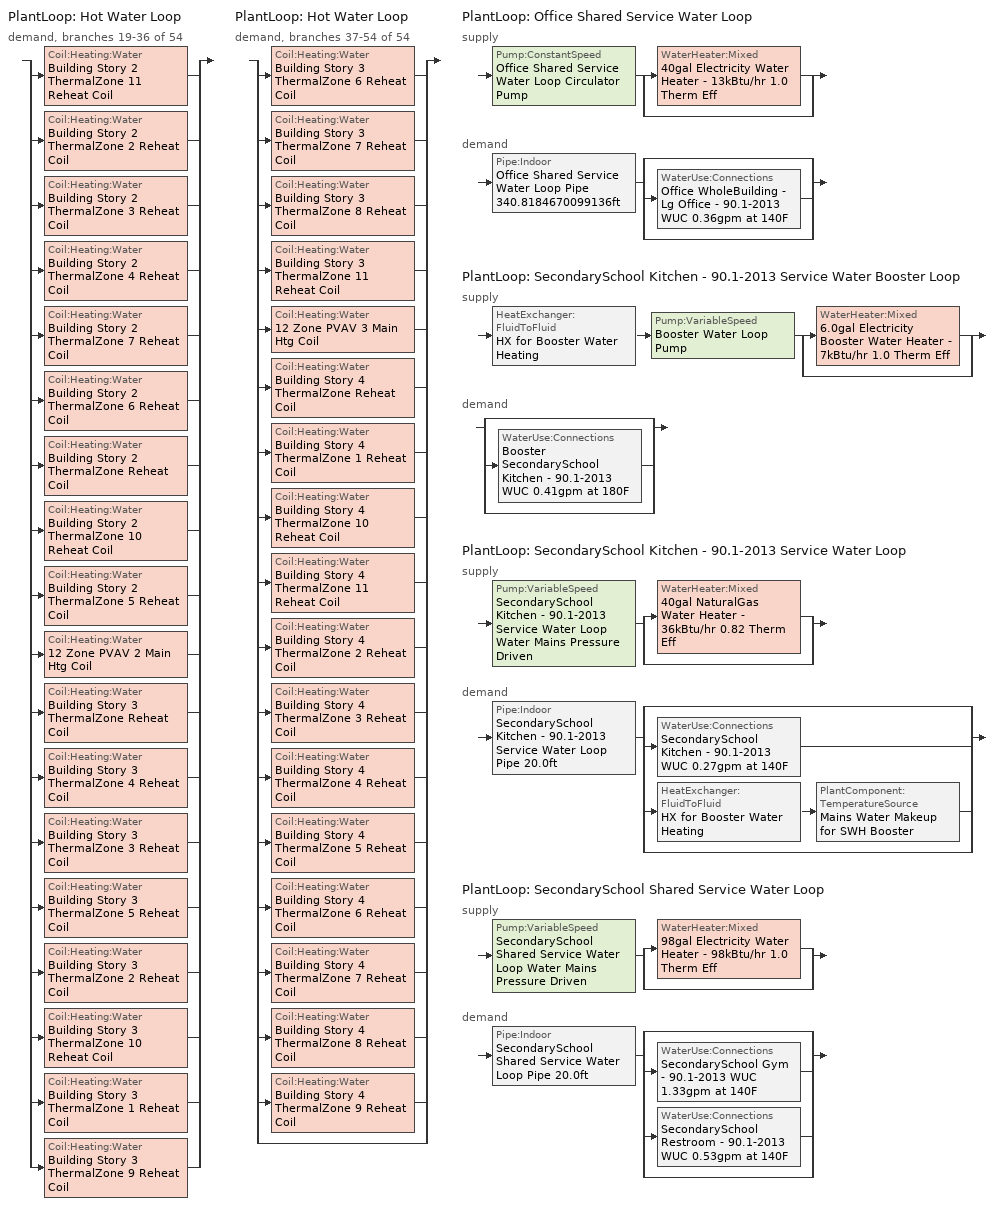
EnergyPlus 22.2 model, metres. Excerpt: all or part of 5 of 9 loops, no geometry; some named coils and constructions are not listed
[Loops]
PlantLoop 'Hot Water Loop'
 demand, branches 19-36 of 54: split
  | Coil:Heating:Water 'Building Story 2 ThermalZone 11 Reheat Coil'
  | Coil:Heating:Water 'Building Story 2 ThermalZone 2 Reheat Coil'
  | Coil:Heating:Water 'Building Story 2 ThermalZone 3 Reheat Coil'
  | Coil:Heating:Water 'Building Story 2 ThermalZone 4 Reheat Coil'
  | Coil:Heating:Water 'Building Story 2 ThermalZone 7 Reheat Coil'
  | Coil:Heating:Water 'Building Story 2 ThermalZone 6 Reheat Coil'
  | Coil:Heating:Water 'Building Story 2 ThermalZone Reheat Coil'
  | Coil:Heating:Water 'Building Story 2 ThermalZone 10 Reheat Coil'
  | Coil:Heating:Water 'Building Story 2 ThermalZone 5 Reheat Coil'
  | Coil:Heating:Water '12 Zone PVAV 2 Main Htg Coil'
  | Coil:Heating:Water 'Building Story 3 ThermalZone Reheat Coil'
  | Coil:Heating:Water 'Building Story 3 ThermalZone 4 Reheat Coil'
  | Coil:Heating:Water 'Building Story 3 ThermalZone 3 Reheat Coil'
  | Coil:Heating:Water 'Building Story 3 ThermalZone 5 Reheat Coil'
  | Coil:Heating:Water 'Building Story 3 ThermalZone 2 Reheat Coil'
  | Coil:Heating:Water 'Building Story 3 ThermalZone 10 Reheat Coil'
  | Coil:Heating:Water 'Building Story 3 ThermalZone 1 Reheat Coil'
  | Coil:Heating:Water 'Building Story 3 ThermalZone 9 Reheat Coil'
PlantLoop 'Hot Water Loop'
 demand, branches 37-54 of 54: split
  | Coil:Heating:Water 'Building Story 3 ThermalZone 6 Reheat Coil'
  | Coil:Heating:Water 'Building Story 3 ThermalZone 7 Reheat Coil'
  | Coil:Heating:Water 'Building Story 3 ThermalZone 8 Reheat Coil'
  | Coil:Heating:Water 'Building Story 3 ThermalZone 11 Reheat Coil'
  | Coil:Heating:Water '12 Zone PVAV 3 Main Htg Coil'
  | Coil:Heating:Water 'Building Story 4 ThermalZone Reheat Coil'
  | Coil:Heating:Water 'Building Story 4 ThermalZone 1 Reheat Coil'
  | Coil:Heating:Water 'Building Story 4 ThermalZone 10 Reheat Coil'
  | Coil:Heating:Water 'Building Story 4 ThermalZone 11 Reheat Coil'
  | Coil:Heating:Water 'Building Story 4 ThermalZone 2 Reheat Coil'
  | Coil:Heating:Water 'Building Story 4 ThermalZone 3 Reheat Coil'
  | Coil:Heating:Water 'Building Story 4 ThermalZone 4 Reheat Coil'
  | Coil:Heating:Water 'Building Story 4 ThermalZone 5 Reheat Coil'
  | Coil:Heating:Water 'Building Story 4 ThermalZone 6 Reheat Coil'
  | Coil:Heating:Water 'Building Story 4 ThermalZone 7 Reheat Coil'
  | Coil:Heating:Water 'Building Story 4 ThermalZone 8 Reheat Coil'
  | Coil:Heating:Water 'Building Story 4 ThermalZone 9 Reheat Coil'
  | bypass
PlantLoop 'Office Shared Service Water Loop'
 supply: Pump:ConstantSpeed 'Office Shared Service Water Loop Circulator Pump' > split
  | WaterHeater:Mixed '40gal Electricity Water Heater - 13kBtu/hr 1.0 Therm Eff'
  | bypass
 demand: Pipe:Indoor 'Office Shared Service Water Loop Pipe 340.8184670099136ft' > split
  | bypass
  | WaterUse:Connections 'Office WholeBuilding - Lg Office - 90.1-2013 WUC 0.36gpm at 140F'
  | bypass
PlantLoop 'SecondarySchool Kitchen - 90.1-2013 Service Water Booster Loop'
 supply: HeatExchanger:FluidToFluid 'HX for Booster Water Heating' > Pump:VariableSpeed 'Booster Water Loop Pump' > split
  | WaterHeater:Mixed '6.0gal Electricity Booster Water Heater - 7kBtu/hr 1.0 Therm Eff'
  | bypass
 demand: split
  | bypass
  | WaterUse:Connections 'Booster SecondarySchool Kitchen - 90.1-2013 WUC 0.41gpm at 180F'
  | bypass
PlantLoop 'SecondarySchool Kitchen - 90.1-2013 Service Water Loop'
 supply: Pump:VariableSpeed 'SecondarySchool Kitchen - 90.1-2013 Service Water Loop Water Mains Pressure Driven' > split
  | WaterHeater:Mixed '40gal NaturalGas Water Heater - 36kBtu/hr 0.82 Therm Eff'
  | bypass
 demand: Pipe:Indoor 'SecondarySchool Kitchen - 90.1-2013 Service Water Loop Pipe 20.0ft' > split
  | bypass
  | WaterUse:Connections 'SecondarySchool Kitchen - 90.1-2013 WUC 0.27gpm at 140F'
  | HeatExchanger:FluidToFluid 'HX for Booster Water Heating' > PlantComponent:TemperatureSource 'Mains Water Makeup for SWH Booster'
  | bypass
PlantLoop 'SecondarySchool Shared Service Water Loop'
 supply: Pump:VariableSpeed 'SecondarySchool Shared Service Water Loop Water Mains Pressure Driven' > split
  | WaterHeater:Mixed '98gal Electricity Water Heater - 98kBtu/hr 1.0 Therm Eff'
  | bypass
 demand: Pipe:Indoor 'SecondarySchool Shared Service Water Loop Pipe 20.0ft' > split
  | bypass
  | WaterUse:Connections 'SecondarySchool Gym - 90.1-2013 WUC 1.33gpm at 140F'
  | WaterUse:Connections 'SecondarySchool Restroom - 90.1-2013 WUC 0.53gpm at 140F'
  | bypass
[Material] Roughness=Smooth; Thickness {m}=0.001143; Conductivity {W/m-K}=386; Density {kg/m3}=8906.27; Specific Heat {J/kg-K}=385.1856; Thermal Absorptance=0.9; Solar Absorptance=0.7; Visible Absorptance=0.7
Copper pipe 0.75in type L; Copper pipe 0.75in type L 1; Copper pipe 0.75in type L 2
[Construction]
Uninsulated copper pipe 0.75in type L: Copper pipe 0.75in type L
Uninsulated copper pipe 0.75in type L 1: Copper pipe 0.75in type L 1
Uninsulated copper pipe 0.75in type L 2: Copper pipe 0.75in type L 2
[InternalMass]
Name | Construction | Zone or ZoneList | Space or SpaceList | Surface Area {m2}
Building Story 1 Space 9 SecondarySchool Office A  - Story Ground Mass; Building Story 1 Space 9 SecondarySchool Office C  - Story Ground Mass | InteriorFurnishings 1 | Building Story 1 ThermalZone 9 | Building Story 1 Space 9 | 1.38957
Building Story 1 Space 10 SecondarySchool Office A  - Story Ground Mass; Building Story 1 Space 10 SecondarySchool Office C  - Story Ground Mass | InteriorFurnishings 1 | Building Story 1 ThermalZone 10 | Building Story 1 Space 10 | 1.44198
Building Story 1 Space 11 SecondarySchool Office A  - Story Ground Mass; Building Story 1 Space 11 SecondarySchool Office C  - Story Ground Mass | InteriorFurnishings 1 | Building Story 1 ThermalZone 11 | Building Story 1 Space 11 | 1.76428
Building Story 1 Space 3 SecondarySchool Office A end_b - Story Ground Mass; Building Story 1 Space 3 SecondarySchool Office C end_b - Story Ground Mass | InteriorFurnishings 1 | Building Story 1 ThermalZone 3 | Building Story 1 Space 3 | 0.407905
Building Story 1 Space SecondarySchool Office A end_b - Story Ground Mass; Building Story 1 Space SecondarySchool Office C end_b - Story Ground Mass | InteriorFurnishings 1 | Building Story 1 ThermalZone | Building Story 1 Space | 31.5599
Building Story 1 Space 1 SecondarySchool Office A end_b - Story Ground Mass; Building Story 1 Space 1 SecondarySchool Office C end_b - Story Ground Mass | InteriorFurnishings 1 | Building Story 1 ThermalZone 1 | Building Story 1 Space 1 | 0.968782
Building Story 1 Space 2 SecondarySchool Office A end_b - Story Ground Mass; Building Story 1 Space 2 SecondarySchool Office C end_b - Story Ground Mass | InteriorFurnishings 1 | Building Story 1 ThermalZone 2 | Building Story 1 Space 2 | 0.233819
Building Story 1 Space 6 SecondarySchool Office A end_b - Story Ground Mass; Building Story 1 Space 6 SecondarySchool Office C end_b - Story Ground Mass | InteriorFurnishings 1 | Building Story 1 ThermalZone 6 | Building Story 1 Space 6 | 0.608997
Building Story 1 Space 5 SecondarySchool Office A end_b - Story Ground Mass; Building Story 1 Space 5 SecondarySchool Office C end_b - Story Ground Mass | InteriorFurnishings 1 | Building Story 1 ThermalZone 5 | Building Story 1 Space 5 | 0.14263
Building Story 1 Space 4 SecondarySchool Office A end_b - Story Ground Mass; Building Story 1 Space 4 SecondarySchool Office C end_b - Story Ground Mass | InteriorFurnishings 1 | Building Story 1 ThermalZone 4 | Building Story 1 Space 4 | 0.599934
Building Story 1 Space 7 SecondarySchool Office A end_b - Story Ground Mass; Building Story 1 Space 7 SecondarySchool Office C end_b - Story Ground Mass | InteriorFurnishings 1 | Building Story 1 ThermalZone 7 | Building Story 1 Space 7 | 0.774551
Building Story 1 Space 8 SecondarySchool Office A end_b - Story Ground Mass; Building Story 1 Space 8 SecondarySchool Office C end_b - Story Ground Mass | InteriorFurnishings 1 | Building Story 1 ThermalZone 8 | Building Story 1 Space 8 | 0.377299
Building Story 1 Space 9 SecondarySchool Office A end_b - Story Ground Mass; Building Story 1 Space 9 SecondarySchool Office C end_b - Story Ground Mass | InteriorFurnishings 1 | Building Story 1 ThermalZone 9 | Building Story 1 Space 9 | 1.85422
Building Story 1 Space 10 SecondarySchool Office A end_b - Story Ground Mass; Building Story 1 Space 10 SecondarySchool Office C end_b - Story Ground Mass | InteriorFurnishings 1 | Building Story 1 ThermalZone 10 | Building Story 1 Space 10 | 1.92415
Building Story 1 Space 11 SecondarySchool Office A end_b - Story Ground Mass; Building Story 1 Space 11 SecondarySchool Office C end_b - Story Ground Mass | InteriorFurnishings 1 | Building Story 1 ThermalZone 11 | Building Story 1 Space 11 | 2.35423
Building Story 1 Space 3 SecondarySchool Office B  - Story Ground Mass | InteriorFurnishings 1 | Building Story 1 ThermalZone 3 | Building Story 1 Space 3 | 2.12432
Building Story 1 Space SecondarySchool Office B  - Story Ground Mass | InteriorFurnishings 1 | Building Story 1 ThermalZone | Building Story 1 Space | 164.36
Building Story 1 Space 1 SecondarySchool Office B  - Story Ground Mass | InteriorFurnishings 1 | Building Story 1 ThermalZone 1 | Building Story 1 Space 1 | 5.0453
Building Story 1 Space 2 SecondarySchool Office B  - Story Ground Mass | InteriorFurnishings 1 | Building Story 1 ThermalZone 2 | Building Story 1 Space 2 | 1.2177
Building Story 1 Space 6 SecondarySchool Office B  - Story Ground Mass | InteriorFurnishings 1 | Building Story 1 ThermalZone 6 | Building Story 1 Space 6 | 3.17158
Building Story 1 Space 5 SecondarySchool Office B  - Story Ground Mass | InteriorFurnishings 1 | Building Story 1 ThermalZone 5 | Building Story 1 Space 5 | 0.7428
Building Story 1 Space 4 SecondarySchool Office B  - Story Ground Mass | InteriorFurnishings 1 | Building Story 1 ThermalZone 4 | Building Story 1 Space 4 | 3.12438
Building Story 1 Space 7 SecondarySchool Office B  - Story Ground Mass | InteriorFurnishings 1 | Building Story 1 ThermalZone 7 | Building Story 1 Space 7 | 4.03377
Building Story 1 Space 8 SecondarySchool Office B  - Story Ground Mass | InteriorFurnishings 1 | Building Story 1 ThermalZone 8 | Building Story 1 Space 8 | 1.96493
Building Story 1 Space 9 SecondarySchool Office B  - Story Ground Mass | InteriorFurnishings 1 | Building Story 1 ThermalZone 9 | Building Story 1 Space 9 | 9.65655
Building Story 1 Space 10 SecondarySchool Office B  - Story Ground Mass | InteriorFurnishings 1 | Building Story 1 ThermalZone 10 | Building Story 1 Space 10 | 10.0208
Building Story 1 Space 11 SecondarySchool Office B  - Story Ground Mass | InteriorFurnishings 1 | Building Story 1 ThermalZone 11 | Building Story 1 Space 11 | 12.2605
Building Story 1 Space 3 SecondarySchool Office B end_b - Story Ground Mass | InteriorFurnishings 1 | Building Story 1 ThermalZone 3 | Building Story 1 Space 3 | 2.83466
Building Story 1 Space SecondarySchool Office B end_b - Story Ground Mass | InteriorFurnishings 1 | Building Story 1 ThermalZone | Building Story 1 Space | 219.319
Building Story 1 Space 1 SecondarySchool Office B end_b - Story Ground Mass | InteriorFurnishings 1 | Building Story 1 ThermalZone 1 | Building Story 1 Space 1 | 6.73236
Building Story 1 Space 2 SecondarySchool Office B end_b - Story Ground Mass | InteriorFurnishings 1 | Building Story 1 ThermalZone 2 | Building Story 1 Space 2 | 1.62488
Building Story 1 Space 6 SecondarySchool Office B end_b - Story Ground Mass | InteriorFurnishings 1 | Building Story 1 ThermalZone 6 | Building Story 1 Space 6 | 4.23211
Building Story 1 Space 5 SecondarySchool Office B end_b - Story Ground Mass | InteriorFurnishings 1 | Building Story 1 ThermalZone 5 | Building Story 1 Space 5 | 0.99118
Building Story 1 Space 4 SecondarySchool Office B end_b - Story Ground Mass | InteriorFurnishings 1 | Building Story 1 ThermalZone 4 | Building Story 1 Space 4 | 4.16912
Building Story 1 Space 7 SecondarySchool Office B end_b - Story Ground Mass | InteriorFurnishings 1 | Building Story 1 ThermalZone 7 | Building Story 1 Space 7 | 5.38259
Building Story 1 Space 8 SecondarySchool Office B end_b - Story Ground Mass | InteriorFurnishings 1 | Building Story 1 ThermalZone 8 | Building Story 1 Space 8 | 2.62197
Building Story 1 Space 9 SecondarySchool Office B end_b - Story Ground Mass | InteriorFurnishings 1 | Building Story 1 ThermalZone 9 | Building Story 1 Space 9 | 12.8855
Building Story 1 Space 10 SecondarySchool Office B end_b - Story Ground Mass | InteriorFurnishings 1 | Building Story 1 ThermalZone 10 | Building Story 1 Space 10 | 13.3715
Building Story 1 Space 11 SecondarySchool Office B end_b - Story Ground Mass | InteriorFurnishings 1 | Building Story 1 ThermalZone 11 | Building Story 1 Space 11 | 16.3603
Building Story 1 Space 3 SecondarySchool Office C  - Story Ground Mass | InteriorFurnishings 1 | Building Story 1 ThermalZone 3 | Building Story 1 Space 3 | 0.305688
Building Story 1 Space SecondarySchool Office C  - Story Ground Mass | InteriorFurnishings 1 | Building Story 1 ThermalZone | Building Story 1 Space | 23.6513
Building Story 1 Space 1 SecondarySchool Office C  - Story Ground Mass | InteriorFurnishings 1 | Building Story 1 ThermalZone 1 | Building Story 1 Space 1 | 0.726015
Building Story 1 Space 2 SecondarySchool Office C  - Story Ground Mass | InteriorFurnishings 1 | Building Story 1 ThermalZone 2 | Building Story 1 Space 2 | 0.175226
Building Story 1 Space 6 SecondarySchool Office C  - Story Ground Mass | InteriorFurnishings 1 | Building Story 1 ThermalZone 6 | Building Story 1 Space 6 | 0.456388
Building Story 1 Space 5 SecondarySchool Office C  - Story Ground Mass | InteriorFurnishings 1 | Building Story 1 ThermalZone 5 | Building Story 1 Space 5 | 0.106888
Building Story 1 Space 4 SecondarySchool Office C  - Story Ground Mass | InteriorFurnishings 1 | Building Story 1 ThermalZone 4 | Building Story 1 Space 4 | 0.449597
Building Story 1 Space 7 SecondarySchool Office C  - Story Ground Mass | InteriorFurnishings 1 | Building Story 1 ThermalZone 7 | Building Story 1 Space 7 | 0.580457
Building Story 1 Space 8 SecondarySchool Office C  - Story Ground Mass | InteriorFurnishings 1 | Building Story 1 ThermalZone 8 | Building Story 1 Space 8 | 0.282752
Building Story 1 Space 3 SecondarySchool Restroom A  - Story Ground Mass; Building Story 1 Space 3 SecondarySchool Restroom C  - Story Ground Mass | InteriorFurnishings 1 | Building Story 1 ThermalZone 3 | Building Story 1 Space 3 | 0.281232
Building Story 1 Space SecondarySchool Restroom A  - Story Ground Mass; Building Story 1 Space SecondarySchool Restroom C  - Story Ground Mass | InteriorFurnishings 1 | Building Story 1 ThermalZone | Building Story 1 Space | 21.7591
Building Story 1 Space 1 SecondarySchool Restroom A  - Story Ground Mass; Building Story 1 Space 1 SecondarySchool Restroom C  - Story Ground Mass | InteriorFurnishings 1 | Building Story 1 ThermalZone 1 | Building Story 1 Space 1 | 0.667931
Building Story 1 Space 2 SecondarySchool Restroom A  - Story Ground Mass; Building Story 1 Space 2 SecondarySchool Restroom C  - Story Ground Mass | InteriorFurnishings 1 | Building Story 1 ThermalZone 2 | Building Story 1 Space 2 | 0.161208
Building Story 1 Space 6 SecondarySchool Restroom A  - Story Ground Mass; Building Story 1 Space 6 SecondarySchool Restroom C  - Story Ground Mass | InteriorFurnishings 1 | Building Story 1 ThermalZone 6 | Building Story 1 Space 6 | 0.419876
Building Story 1 Space 5 SecondarySchool Restroom A  - Story Ground Mass; Building Story 1 Space 5 SecondarySchool Restroom C  - Story Ground Mass | InteriorFurnishings 1 | Building Story 1 ThermalZone 5 | Building Story 1 Space 5 | 0.0983369
Building Story 1 Space 4 SecondarySchool Restroom A  - Story Ground Mass; Building Story 1 Space 4 SecondarySchool Restroom C  - Story Ground Mass | InteriorFurnishings 1 | Building Story 1 ThermalZone 4 | Building Story 1 Space 4 | 0.413627
Building Story 1 Space 7 SecondarySchool Restroom A  - Story Ground Mass; Building Story 1 Space 7 SecondarySchool Restroom C  - Story Ground Mass | InteriorFurnishings 1 | Building Story 1 ThermalZone 7 | Building Story 1 Space 7 | 0.534018
Building Story 1 Space 8 SecondarySchool Restroom A  - Story Ground Mass; Building Story 1 Space 8 SecondarySchool Restroom C  - Story Ground Mass | InteriorFurnishings 1 | Building Story 1 ThermalZone 8 | Building Story 1 Space 8 | 0.260131
Building Story 1 Space 9 SecondarySchool Restroom A  - Story Ground Mass; Building Story 1 Space 9 SecondarySchool Restroom C  - Story Ground Mass | InteriorFurnishings 1 | Building Story 1 ThermalZone 9 | Building Story 1 Space 9 | 1.2784
Building Story 1 Space 10 SecondarySchool Restroom A  - Story Ground Mass; Building Story 1 Space 10 SecondarySchool Restroom C  - Story Ground Mass | InteriorFurnishings 1 | Building Story 1 ThermalZone 10 | Building Story 1 Space 10 | 1.32662
Building Story 1 Space 11 SecondarySchool Restroom A  - Story Ground Mass; Building Story 1 Space 11 SecondarySchool Restroom C  - Story Ground Mass | InteriorFurnishings 1 | Building Story 1 ThermalZone 11 | Building Story 1 Space 11 | 1.62313
Building Story 1 Space 3 SecondarySchool Restroom B  - Story Ground Mass | InteriorFurnishings 1 | Building Story 1 ThermalZone 3 | Building Story 1 Space 3 | 1.95437
Building Story 1 Space SecondarySchool Restroom B  - Story Ground Mass | InteriorFurnishings 1 | Building Story 1 ThermalZone | Building Story 1 Space | 151.211
Building Story 1 Space 1 SecondarySchool Restroom B  - Story Ground Mass | InteriorFurnishings 1 | Building Story 1 ThermalZone 1 | Building Story 1 Space 1 | 4.64166
Building Story 1 Space 2 SecondarySchool Restroom B  - Story Ground Mass | InteriorFurnishings 1 | Building Story 1 ThermalZone 2 | Building Story 1 Space 2 | 1.12028
Building Story 1 Space 6 SecondarySchool Restroom B  - Story Ground Mass | InteriorFurnishings 1 | Building Story 1 ThermalZone 6 | Building Story 1 Space 6 | 2.91784
Building Story 1 Space 5 SecondarySchool Restroom B  - Story Ground Mass | InteriorFurnishings 1 | Building Story 1 ThermalZone 5 | Building Story 1 Space 5 | 0.683373
Building Story 1 Space 4 SecondarySchool Restroom B  - Story Ground Mass | InteriorFurnishings 1 | Building Story 1 ThermalZone 4 | Building Story 1 Space 4 | 2.87442
Building Story 1 Space 7 SecondarySchool Restroom B  - Story Ground Mass | InteriorFurnishings 1 | Building Story 1 ThermalZone 7 | Building Story 1 Space 7 | 3.71105
Building Story 1 Space 8 SecondarySchool Restroom B  - Story Ground Mass | InteriorFurnishings 1 | Building Story 1 ThermalZone 8 | Building Story 1 Space 8 | 1.80773
Building Story 1 Space 9 SecondarySchool Restroom B  - Story Ground Mass | InteriorFurnishings 1 | Building Story 1 ThermalZone 9 | Building Story 1 Space 9 | 8.88399
Building Story 1 Space 10 SecondarySchool Restroom B  - Story Ground Mass | InteriorFurnishings 1 | Building Story 1 ThermalZone 10 | Building Story 1 Space 10 | 9.21906
Building Story 1 Space 11 SecondarySchool Restroom B  - Story Ground Mass | InteriorFurnishings 1 | Building Story 1 ThermalZone 11 | Building Story 1 Space 11 | 11.2797
Building Story 1 Space Mass | InteriorFurnishings 2 | Building Story 1 ThermalZone | Building Story 1 Space | 3791.45
[Coil:Heating:Water] Availability Schedule=Always On Discrete; U-Factor Times Area Value {W/K}=Autosize; Maximum Water Flow Rate {m3/s}=Autosize; Performance Input Method=UFactorTimesAreaAndDesignWaterFlowRate; Rated Capacity {W}=Autosize; Rated Inlet Water Temperature {C}=82.2222; Rated Inlet Air Temperature {C}=12.7778; Rated Outlet Water Temperature {C}=71.1111; Rated Outlet Air Temperature {C}=50; Rated Ratio for Air and Water Convection=0.5
Building Story 2 ThermalZone Reheat Coil; Building Story 2 ThermalZone 10 Reheat Coil; Building Story 2 ThermalZone 11 Reheat Coil; Building Story 2 ThermalZone 2 Reheat Coil; Building Story 2 ThermalZone 3 Reheat Coil; Building Story 2 ThermalZone 4 Reheat Coil; Building Story 2 ThermalZone 5 Reheat Coil; Building Story 2 ThermalZone 6 Reheat Coil; Building Story 2 ThermalZone 7 Reheat Coil; Building Story 3 ThermalZone Reheat Coil; Building Story 3 ThermalZone 1 Reheat Coil; Building Story 3 ThermalZone 10 Reheat Coil; Building Story 3 ThermalZone 11 Reheat Coil; Building Story 3 ThermalZone 2 Reheat Coil; Building Story 3 ThermalZone 3 Reheat Coil; Building Story 3 ThermalZone 4 Reheat Coil; Building Story 3 ThermalZone 5 Reheat Coil; Building Story 3 ThermalZone 6 Reheat Coil; Building Story 3 ThermalZone 7 Reheat Coil; Building Story 3 ThermalZone 8 Reheat Coil; Building Story 3 ThermalZone 9 Reheat Coil; Building Story 4 ThermalZone Reheat Coil; Building Story 4 ThermalZone 1 Reheat Coil; Building Story 4 ThermalZone 10 Reheat Coil; Building Story 4 ThermalZone 11 Reheat Coil; Building Story 4 ThermalZone 2 Reheat Coil; Building Story 4 ThermalZone 3 Reheat Coil; Building Story 4 ThermalZone 4 Reheat Coil; Building Story 4 ThermalZone 5 Reheat Coil; Building Story 4 ThermalZone 6 Reheat Coil; Building Story 4 ThermalZone 7 Reheat Coil; Building Story 4 ThermalZone 8 Reheat Coil; Building Story 4 ThermalZone 9 Reheat Coil
[PlantLoop] Fluid Type=Water; Maximum Loop Flow Rate {m3/s}=Autosize; Minimum Loop Flow Rate {m3/s}=0; Plant Loop Volume {m3}=Autocalculate; Load Distribution Scheme=Optimal; Plant Loop Demand Calculation Scheme=SingleSetpoint; Common Pipe Simulation=None
Name | Plant Equipment Operation Scheme | Maximum Loop Temperature {C} | Minimum Loop Temperature {C}
Office Shared Service Water Loop | Office Shared Service Water Loop Operation Schemes | 60 | 10
SecondarySchool Kitchen - 90.1-2013 Service Water Booster Loop | SecondarySchool Kitchen - 90.1-2013 Service Water Booster Loop Operation Schemes | 100 | 0
SecondarySchool Kitchen - 90.1-2013 Service Water Loop | SecondarySchool Kitchen - 90.1-2013 Service Water Loop Operation Schemes | 60 | 10
SecondarySchool Shared Service Water Loop | SecondarySchool Shared Service Water Loop Operation Schemes | 60 | 10
[Sizing:Plant] Loop Type=Heating; Loop Design Temperature Difference {deltaC}=5; Sizing Option=NonCoincident; Zone Timesteps in Averaging Window=1; Coincident Sizing Factor Mode=None
Name | Design Loop Exit Temperature {C}
Office Shared Service Water Loop; SecondarySchool Kitchen - 90.1-2013 Service Water Loop; SecondarySchool Shared Service Water Loop | 60
SecondarySchool Kitchen - 90.1-2013 Service Water Booster Loop | 82.2222
[Pump:VariableSpeed] Design Maximum Flow Rate {m3/s}=Autosize; Fraction of Motor Inefficiencies to Fluid Stream=0; Coefficient 1 of the Part Load Performance Curve=0; Coefficient 2 of the Part Load Performance Curve=3.2485; Coefficient 3 of the Part Load Performance Curve=-4.7443; Coefficient 4 of the Part Load Performance Curve=2.5294; Design Minimum Flow Rate {m3/s}=0; Pump Control Type=Intermittent; Skin Loss Radiative Fraction=0.5; Design Power Sizing Method=PowerPerFlowPerPressure; Design Electric Power per Unit Flow Rate {W/(m3/s)}=348701.1; Design Shaft Power per Unit Flow Rate per Unit Head {W/((m3/s)-Pa)}=1.28205; Design Minimum Flow Rate Fraction=0
Name | Design Pump Head {Pa} | Design Power Consumption {W} | Motor Efficiency
Booster Water Loop Pump | 0 | 0 | 1
SecondarySchool Kitchen - 90.1-2013 Service Water Loop Water Mains Pressure Driven; SecondarySchool Shared Service Water Loop Water Mains Pressure Driven | 0.001 | Autosize | 0.7
[SetpointManager:Scheduled] Control Variable=Temperature
Name | Schedule | Setpoint Node or NodeList
Service hot water setpoint manager 1 | Service Water Loop Temp - 140F | Office Shared Service Water Loop Supply Outlet Node
Hot water booster setpoint manager | Service Water Booster Temp - 180.00000000000006F | SecondarySchool Kitchen - 90.1-2013 Service Water Booster Loop Supply Outlet Node
Service hot water setpoint manager | Service Water Loop Temp - 140F | SecondarySchool Kitchen - 90.1-2013 Service Water Loop Supply Outlet Node
Service hot water setpoint manager 2 | Service Water Loop Temp - 140F | SecondarySchool Shared Service Water Loop Supply Outlet Node
[PlantEquipmentOperationSchemes] Control Scheme Object Type 1=PlantEquipmentOperation:HeatingLoad; Control Scheme Schedule Name 1=Always On Discrete
Name | Control Scheme Name 1
Office Shared Service Water Loop Operation Schemes | Office Shared Service Water Loop Heating Operation Scheme
SecondarySchool Kitchen - 90.1-2013 Service Water Booster Loop Operation Schemes | SecondarySchool Kitchen - 90.1-2013 Service Water Booster Loop Heating Operation Scheme
SecondarySchool Kitchen - 90.1-2013 Service Water Loop Operation Schemes | SecondarySchool Kitchen - 90.1-2013 Service Water Loop Heating Operation Scheme
SecondarySchool Shared Service Water Loop Operation Schemes | SecondarySchool Shared Service Water Loop Heating Operation Scheme
[PlantEquipmentOperation:HeatingLoad] Load Range Lower Limit 1 {W}=0; Load Range Upper Limit 1 {W}=1000000000
Name | Range Equipment List Name 1
Office Shared Service Water Loop Heating Operation Scheme | Office Shared Service Water Loop Heating Equipment List
SecondarySchool Kitchen - 90.1-2013 Service Water Booster Loop Heating Operation Scheme | SecondarySchool Kitchen - 90.1-2013 Service Water Booster Loop Heating Equipment List
SecondarySchool Kitchen - 90.1-2013 Service Water Loop Heating Operation Scheme | SecondarySchool Kitchen - 90.1-2013 Service Water Loop Heating Equipment List
SecondarySchool Shared Service Water Loop Heating Operation Scheme | SecondarySchool Shared Service Water Loop Heating Equipment List
[PlantEquipmentList]
Office Shared Service Water Loop Heating Equipment List: WaterHeater:Mixed, 40gal Electricity Water Heater - 13kBtu/hr 1.0 Therm Eff
SecondarySchool Kitchen - 90.1-2013 Service Water Booster Loop Heating Equipment List: HeatExchanger:FluidToFluid, HX for Booster Water Heating, WaterHeater:Mixed, 6.0gal Electricity Booster Water Heater - 7kBtu/hr 1.0 Therm Eff
SecondarySchool Kitchen - 90.1-2013 Service Water Loop Heating Equipment List: WaterHeater:Mixed, 40gal NaturalGas Water Heater - 36kBtu/hr 0.82 Therm Eff
SecondarySchool Shared Service Water Loop Heating Equipment List: WaterHeater:Mixed, 98gal Electricity Water Heater - 98kBtu/hr 1.0 Therm Eff
[Pump:ConstantSpeed]
Office Shared Service Water Loop Circulator Pump: Design Flow Rate {m3/s}=Autosize; Design Pump Head {Pa}=29890.7; Design Power Consumption {W}=Autosize; Motor Efficiency=0.7; Fraction of Motor Inefficiencies to Fluid Stream=0; Pump Control Type=Intermittent; Design Power Sizing Method=PowerPerFlowPerPressure; Design Electric Power per Unit Flow Rate {W/(m3/s)}=348701.1; Design Shaft Power per Unit Flow Rate per Unit Head {W-s/m3-Pa}=1.28205
[WaterHeater:Mixed] Deadband Temperature Difference {deltaC}=2; Heater Control Type=Cycle; Heater Ignition Minimum Flow Rate {m3/s}=0; Heater Ignition Delay {s}=0; Off Cycle Parasitic Fuel Consumption Rate {W}=0; Off Cycle Parasitic Heat Fraction to Tank=0; On Cycle Parasitic Fuel Consumption Rate {W}=0; On Cycle Parasitic Heat Fraction to Tank=0; Ambient Temperature Indicator=Schedule; Off Cycle Loss Fraction to Zone=1; On Cycle Loss Fraction to Zone=1; Use Side Effectiveness=1; Source Side Effectiveness=1; Use Side Design Flow Rate {m3/s}=Autosize; Source Side Design Flow Rate {m3/s}=Autosize; Indirect Water Heating Recovery Time {hr}=1.5; Source Side Flow Control Mode=IndirectHeatPrimarySetpoint
Name | Tank Volume {m3} | Setpoint Temperature Schedule | Maximum Temperature Limit {C} | Heater Maximum Capacity {W} | Heater Fuel Type | Heater Thermal Efficiency | Off Cycle Parasitic Fuel Type | On Cycle Parasitic Fuel Type | Ambient Temperature Schedule | Off Cycle Loss Coefficient to Ambient Temperature {W/K} | On Cycle Loss Coefficient to Ambient Temperature {W/K}
40gal Electricity Water Heater - 13kBtu/hr 1.0 Therm Eff | 0.151416 | Service Water Loop Temp - 140F | 60 | 3815.25 | Electricity | 1 | Electricity | Electricity | Water Heater Ambient Temp Schedule - 71.6f | 1.20802 | 1.20802
6.0gal Electricity Booster Water Heater - 7kBtu/hr 1.0 Therm Eff | 0.0227125 | Service Water Booster Temp - 180.00000000000006F | 82.2222 | 2001.83 | Electricity | 1 | Electricity | Electricity | Water Heater Ambient Temp Schedule - 71.6 | 1.05486 | 1.05486
40gal NaturalGas Water Heater - 36kBtu/hr 0.82 Therm Eff | 0.151416 | Service Water Loop Temp - 140F | 60 | 10426.2 | NaturalGas | 0.82 | NaturalGas | NaturalGas | Water Heater Ambient Temp Schedule - 71.6f | 3.64765 | 3.64765
98gal Electricity Water Heater - 98kBtu/hr 1.0 Therm Eff | 0.369957 | Service Water Loop Temp - 140F | 60 | 28642.5 | Electricity | 1 | Electricity | Electricity | Water Heater Ambient Temp Schedule - 71.6f | 128.777 | 128.777
[WaterHeater:Sizing] Design Mode=PeakDraw; Time Storage Can Meet Peak Draw {hr}=0.538503; Time for Tank Recovery {hr}=0; Nominal Tank Volume for Autosizing Plant Connections {m3}=1
40gal Electricity Water Heater - 13kBtu/hr 1.0 Therm Eff; 6.0gal Electricity Booster Water Heater - 7kBtu/hr 1.0 Therm Eff; 40gal NaturalGas Water Heater - 36kBtu/hr 0.82 Therm Eff; 98gal Electricity Water Heater - 98kBtu/hr 1.0 Therm Eff
[Pipe:Indoor] Environment Type=Schedule; Pipe Inside Diameter {m}=0.019939
Name | Construction | Ambient Temperature Schedule | Ambient Air Velocity Schedule | Pipe Length {m}
Office Shared Service Water Loop Pipe 340.8184670099136ft | Uninsulated copper pipe 0.75in type L 1 | Office Shared Service Water Loop Piping Air Temp - 70F | Office Shared Service Water Loop Piping Air Velocity - 0.67mph | 103.881
SecondarySchool Kitchen - 90.1-2013 Service Water Loop Pipe 20.0ft | Uninsulated copper pipe 0.75in type L | SecondarySchool Kitchen - 90.1-2013 Service Water Loop Piping Air Temp - 70F | SecondarySchool Kitchen - 90.1-2013 Service Water Loop Piping Air Velocity - 0.67mph | 6.096
SecondarySchool Shared Service Water Loop Pipe 20.0ft | Uninsulated copper pipe 0.75in type L 2 | SecondarySchool Shared Service Water Loop Piping Air Temp - 70F | SecondarySchool Shared Service Water Loop Piping Air Velocity - 0.67mph | 6.096
[WaterUse:Connections] Drain Water Heat Exchanger Type=None; Drain Water Heat Exchanger Destination=Plant
Name | Water Use Equipment Name 1
Office WholeBuilding - Lg Office - 90.1-2013 WUC 0.36gpm at 140F | Office WholeBuilding - Lg Office - 90.1-2013 Service Water Use 0.36gpm at 140F
Booster SecondarySchool Kitchen - 90.1-2013 WUC 0.41gpm at 180F | Booster SecondarySchool Kitchen - 90.1-2013 Service Water Use 0.41gpm at 180F
SecondarySchool Kitchen - 90.1-2013 WUC 0.27gpm at 140F | SecondarySchool Kitchen - 90.1-2013 Service Water Use 0.27gpm at 140F
SecondarySchool Gym - 90.1-2013 WUC 1.33gpm at 140F | SecondarySchool Gym - 90.1-2013 Service Water Use 1.33gpm at 140F
SecondarySchool Restroom - 90.1-2013 WUC 0.53gpm at 140F | SecondarySchool Restroom - 90.1-2013 Service Water Use 0.53gpm at 140F
[WaterUse:Equipment] Sensible Fraction Schedule=Fraction Sensible - 0.2; Latent Fraction Schedule=Fraction Latent - 0.05
Name | Peak Flow Rate {m3/s} | Flow Rate Fraction Schedule | Target Temperature Schedule
Office WholeBuilding - Lg Office - 90.1-2013 Service Water Use 0.36gpm at 140F | 2.28716e-05 | OfficeLarge BLDG_SWH_SCH | Mixed Water At Faucet Temp - 140F
Booster SecondarySchool Kitchen - 90.1-2013 Service Water Use 0.41gpm at 180F | 2.57541e-05 | SchoolSecondary BLDG_SWH_SCH | Mixed Water At Faucet Temp - 180F
SecondarySchool Kitchen - 90.1-2013 Service Water Use 0.27gpm at 140F | 1.71694e-05 | SchoolSecondary BLDG_SWH_SCH | Mixed Water At Faucet Temp - 140F
SecondarySchool Gym - 90.1-2013 Service Water Use 1.33gpm at 140F | 8.42011e-05 | SchoolSecondary BLDG_SWH_SCH | Mixed Water At Faucet Temp - 140F
SecondarySchool Restroom - 90.1-2013 Service Water Use 0.53gpm at 140F | 3.37171e-05 | SchoolSecondary BLDG_SWH_SCH | Mixed Water At Faucet Temp - 140F
[HeatExchanger:FluidToFluid]
HX for Booster Water Heating: Loop Demand Side Design Flow Rate {m3/s}=Autosize; Loop Supply Side Design Flow Rate {m3/s}=Autosize; Heat Exchange Model Type=Ideal; Heat Exchanger U-Factor Times Area Value {W/K}=Autosize; Control Type=UncontrolledOn; Minimum Temperature Difference to Activate Heat Exchanger {deltaC}=0.01; Heat Transfer Metering End Use Type=LoopToLoop; Component Override Cooling Control Temperature Mode=Loop; Sizing Factor=1; Operation Minimum Temperature Limit {C}=0; Operation Maximum Temperature Limit {C}=100
[PlantComponent:TemperatureSource]
Mains Water Makeup for SWH Booster: Design Volume Flow Rate {m3/s}=Autosize; Temperature Specification Type=Scheduled; Source Temperature {C}=8; Source Temperature Schedule=Mains Water Temperature
[Schedule:Day:Interval]
Fraction Latent - 0.05 Default: No, 24:00, 0.05
Fraction Sensible - 0.2 Default: No, 24:00, 0.2
Mixed Water At Faucet Temp - 140F Default; Service Water Loop Temp - 140F Default: No, 24:00, 60
Mixed Water At Faucet Temp - 180F Default; Service Water Booster Temp - 180.00000000000006F Default: No, 24:00, 82.2222
Office Shared Service Water Loop Piping Air Temp - 70F Default; SecondarySchool Kitchen - 90.1-2013 Service Water Loop Piping Air Temp - 70F Default; SecondarySchool Shared Service Water Loop Piping Air Temp - 70F Default: No, 24:00, 21.1111
Office Shared Service Water Loop Piping Air Velocity - 0.67mph Default; SecondarySchool Kitchen - 90.1-2013 Service Water Loop Piping Air Velocity - 0.67mph Default; SecondarySchool Shared Service Water Loop Piping Air Velocity - 0.67mph Default: No, 24:00, 0.3
OfficeLarge BLDG_SWH_SCH Default: No, 06:00, 0, 07:00, 0.07, 11:00, 0.04, 13:00, 0.06, 14:00, 0.09, 15:00, 0.06, 21:00, 0.04, 22:00, 0.07, 24:00, 0.04
OfficeLarge BLDG_SWH_SCH SmrDsn|Wkdy Day; OfficeLarge BLDG_SWH_SCH Summer Design Day: No, 06:00, 0, 07:00, 0.07, 08:00, 0.19, 09:00, 0.35, 10:00, 0.38, 11:00, 0.39, 12:00, 0.47, 13:00, 0.57, 14:00, 0.54, 15:00, 0.34, 16:00, 0.33, 17:00, 0.44, 18:00, 0.26, 19:00, 0.21, 20:00, 0.15, 21:00, 0.17, 22:00, 0.08, 24:00, 0.05
OfficeLarge BLDG_SWH_SCH Winter Design Day; OfficeLarge BLDG_SWH_SCH WntrDsn|Sat Day: No, 06:00, 0, 07:00, 0.07, 08:00, 0.11, 09:00, 0.15, 10:00, 0.21, 11:00, 0.19, 12:00, 0.23, 13:00, 0.2, 14:00, 0.19, 15:00, 0.15, 16:00, 0.13, 17:00, 0.14, 21:00, 0.07, 22:00, 0.09, 24:00, 0.05
SchoolSecondary BLDG_SWH_SCH Default; SchoolSecondary BLDG_SWH_SCH Sat Day; SchoolSecondary BLDG_SWH_SCH Sun|Sat Day; SchoolSecondary BLDG_SWH_SCH Sun|Sat Day 1: No, 24:00, 0
SchoolSecondary BLDG_SWH_SCH Summer Design Day: No, 07:00, 0.05, 08:00, 0.1, 09:00, 0.34, 10:00, 0.6, 11:00, 0.63, 12:00, 0.72, 13:00, 0.79, 14:00, 0.83, 15:00, 0.61, 16:00, 0.65, 18:00, 0.1, 19:00, 0.19, 20:00, 0.25, 22:00, 0.22, 23:00, 0.12, 24:00, 0.09
SchoolSecondary BLDG_SWH_SCH Winter Design Day: No, 09:00, 0.03, 13:00, 0.05, 24:00, 0.03
SchoolSecondary BLDG_SWH_SCH Wkdy Day; SchoolSecondary BLDG_SWH_SCH Wkdy Day 2: No, 08:00, 0, 09:00, 0.34, 10:00, 0.6, 11:00, 0.63, 12:00, 0.72, 13:00, 0.79, 14:00, 0.83, 15:00, 0.61, 16:00, 0.65, 18:00, 0.1, 19:00, 0.19, 20:00, 0.25, 24:00, 0
SchoolSecondary BLDG_SWH_SCH Wkdy Day 1: No, 08:00, 0, 18:00, 0.1, 19:00, 0.19, 20:00, 0.25, 24:00, 0
Water Heater Ambient Temp Schedule - 71.6 Default; Water Heater Ambient Temp Schedule - 71.6f Default: No, 24:00, 22
[Schedule:Week:Daily]
Fraction Latent - 0.05 Week Rule - Jan1-Dec31: Fraction Latent - 0.05 Default, Fraction Latent - 0.05 Default, Fraction Latent - 0.05 Default, Fraction Latent - 0.05 Default, Fraction Latent - 0.05 Default, Fraction Latent - 0.05 Default, Fraction Latent - 0.05 Default, Fraction Latent - 0.05 Default, Fraction Latent - 0.05 Default, Fraction Latent - 0.05 Default, Fraction Latent - 0.05 Default, Fraction Latent - 0.05 Default
Fraction Sensible - 0.2 Week Rule - Jan1-Dec31: Fraction Sensible - 0.2 Default, Fraction Sensible - 0.2 Default, Fraction Sensible - 0.2 Default, Fraction Sensible - 0.2 Default, Fraction Sensible - 0.2 Default, Fraction Sensible - 0.2 Default, Fraction Sensible - 0.2 Default, Fraction Sensible - 0.2 Default, Fraction Sensible - 0.2 Default, Fraction Sensible - 0.2 Default, Fraction Sensible - 0.2 Default, Fraction Sensible - 0.2 Default
Mixed Water At Faucet Temp - 140F Week Rule - Jan1-Dec31: Mixed Water At Faucet Temp - 140F Default, Mixed Water At Faucet Temp - 140F Default, Mixed Water At Faucet Temp - 140F Default, Mixed Water At Faucet Temp - 140F Default, Mixed Water At Faucet Temp - 140F Default, Mixed Water At Faucet Temp - 140F Default, Mixed Water At Faucet Temp - 140F Default, Mixed Water At Faucet Temp - 140F Default, Mixed Water At Faucet Temp - 140F Default, Mixed Water At Faucet Temp - 140F Default, Mixed Water At Faucet Temp - 140F Default, Mixed Water At Faucet Temp - 140F Default
Mixed Water At Faucet Temp - 180F Week Rule - Jan1-Dec31: Mixed Water At Faucet Temp - 180F Default, Mixed Water At Faucet Temp - 180F Default, Mixed Water At Faucet Temp - 180F Default, Mixed Water At Faucet Temp - 180F Default, Mixed Water At Faucet Temp - 180F Default, Mixed Water At Faucet Temp - 180F Default, Mixed Water At Faucet Temp - 180F Default, Mixed Water At Faucet Temp - 180F Default, Mixed Water At Faucet Temp - 180F Default, Mixed Water At Faucet Temp - 180F Default, Mixed Water At Faucet Temp - 180F Default, Mixed Water At Faucet Temp - 180F Default
Office Shared Service Water Loop Piping Air Temp - 70F Week Rule - Jan1-Dec31: Office Shared Service Water Loop Piping Air Temp - 70F Default, Office Shared Service Water Loop Piping Air Temp - 70F Default, Office Shared Service Water Loop Piping Air Temp - 70F Default, Office Shared Service Water Loop Piping Air Temp - 70F Default, Office Shared Service Water Loop Piping Air Temp - 70F Default, Office Shared Service Water Loop Piping Air Temp - 70F Default, Office Shared Service Water Loop Piping Air Temp - 70F Default, Office Shared Service Water Loop Piping Air Temp - 70F Default, Office Shared Service Water Loop Piping Air Temp - 70F Default, Office Shared Service Water Loop Piping Air Temp - 70F Default, Office Shared Service Water Loop Piping Air Temp - 70F Default, Office Shared Service Water Loop Piping Air Temp - 70F Default
Office Shared Service Water Loop Piping Air Velocity - 0.67mph Week Rule - Jan1-Dec31: Office Shared Service Water Loop Piping Air Velocity - 0.67mph Default, Office Shared Service Water Loop Piping Air Velocity - 0.67mph Default, Office Shared Service Water Loop Piping Air Velocity - 0.67mph Default, Office Shared Service Water Loop Piping Air Velocity - 0.67mph Default, Office Shared Service Water Loop Piping Air Velocity - 0.67mph Default, Office Shared Service Water Loop Piping Air Velocity - 0.67mph Default, Office Shared Service Water Loop Piping Air Velocity - 0.67mph Default, Office Shared Service Water Loop Piping Air Velocity - 0.67mph Default, Office Shared Service Water Loop Piping Air Velocity - 0.67mph Default, Office Shared Service Water Loop Piping Air Velocity - 0.67mph Default, Office Shared Service Water Loop Piping Air Velocity - 0.67mph Default, Office Shared Service Water Loop Piping Air Velocity - 0.67mph Default
OfficeLarge BLDG_SWH_SCH Week Rule - Jan1-Jan3: OfficeLarge BLDG_SWH_SCH SmrDsn|Wkdy Day, OfficeLarge BLDG_SWH_SCH SmrDsn|Wkdy Day, OfficeLarge BLDG_SWH_SCH SmrDsn|Wkdy Day, OfficeLarge BLDG_SWH_SCH SmrDsn|Wkdy Day, OfficeLarge BLDG_SWH_SCH SmrDsn|Wkdy Day, OfficeLarge BLDG_SWH_SCH SmrDsn|Wkdy Day, OfficeLarge BLDG_SWH_SCH WntrDsn|Sat Day, OfficeLarge BLDG_SWH_SCH Default, OfficeLarge BLDG_SWH_SCH Summer Design Day, OfficeLarge BLDG_SWH_SCH Winter Design Day, OfficeLarge BLDG_SWH_SCH Default, OfficeLarge BLDG_SWH_SCH Default
OfficeLarge BLDG_SWH_SCH Week Rule - Jan4-Dec31: OfficeLarge BLDG_SWH_SCH Default, OfficeLarge BLDG_SWH_SCH SmrDsn|Wkdy Day, OfficeLarge BLDG_SWH_SCH SmrDsn|Wkdy Day, OfficeLarge BLDG_SWH_SCH SmrDsn|Wkdy Day, OfficeLarge BLDG_SWH_SCH SmrDsn|Wkdy Day, OfficeLarge BLDG_SWH_SCH SmrDsn|Wkdy Day, OfficeLarge BLDG_SWH_SCH WntrDsn|Sat Day, OfficeLarge BLDG_SWH_SCH Default, OfficeLarge BLDG_SWH_SCH Summer Design Day, OfficeLarge BLDG_SWH_SCH Winter Design Day, OfficeLarge BLDG_SWH_SCH Default, OfficeLarge BLDG_SWH_SCH Default
SchoolSecondary BLDG_SWH_SCH Week Rule - Jan1-Jan3: SchoolSecondary BLDG_SWH_SCH Wkdy Day, SchoolSecondary BLDG_SWH_SCH Wkdy Day, SchoolSecondary BLDG_SWH_SCH Wkdy Day, SchoolSecondary BLDG_SWH_SCH Wkdy Day, SchoolSecondary BLDG_SWH_SCH Wkdy Day, SchoolSecondary BLDG_SWH_SCH Wkdy Day, SchoolSecondary BLDG_SWH_SCH Sun|Sat Day, SchoolSecondary BLDG_SWH_SCH Default, SchoolSecondary BLDG_SWH_SCH Summer Design Day, SchoolSecondary BLDG_SWH_SCH Winter Design Day, SchoolSecondary BLDG_SWH_SCH Default, SchoolSecondary BLDG_SWH_SCH Default
SchoolSecondary BLDG_SWH_SCH Week Rule - Jan4-Jun13: SchoolSecondary BLDG_SWH_SCH Sun|Sat Day, SchoolSecondary BLDG_SWH_SCH Wkdy Day, SchoolSecondary BLDG_SWH_SCH Wkdy Day, SchoolSecondary BLDG_SWH_SCH Wkdy Day, SchoolSecondary BLDG_SWH_SCH Wkdy Day, SchoolSecondary BLDG_SWH_SCH Wkdy Day, SchoolSecondary BLDG_SWH_SCH Sun|Sat Day, SchoolSecondary BLDG_SWH_SCH Default, SchoolSecondary BLDG_SWH_SCH Summer Design Day, SchoolSecondary BLDG_SWH_SCH Winter Design Day, SchoolSecondary BLDG_SWH_SCH Default, SchoolSecondary BLDG_SWH_SCH Default
SchoolSecondary BLDG_SWH_SCH Week Rule - Jun14-Jun20: SchoolSecondary BLDG_SWH_SCH Sun|Sat Day, SchoolSecondary BLDG_SWH_SCH Wkdy Day, SchoolSecondary BLDG_SWH_SCH Wkdy Day 1, SchoolSecondary BLDG_SWH_SCH Wkdy Day 1, SchoolSecondary BLDG_SWH_SCH Wkdy Day 1, SchoolSecondary BLDG_SWH_SCH Wkdy Day 1, SchoolSecondary BLDG_SWH_SCH Sun|Sat Day 1, SchoolSecondary BLDG_SWH_SCH Default, SchoolSecondary BLDG_SWH_SCH Summer Design Day, SchoolSecondary BLDG_SWH_SCH Winter Design Day, SchoolSecondary BLDG_SWH_SCH Default, SchoolSecondary BLDG_SWH_SCH Default
SchoolSecondary BLDG_SWH_SCH Week Rule - Jun21-Sep12: SchoolSecondary BLDG_SWH_SCH Sun|Sat Day 1, SchoolSecondary BLDG_SWH_SCH Wkdy Day 1, SchoolSecondary BLDG_SWH_SCH Wkdy Day 1, SchoolSecondary BLDG_SWH_SCH Wkdy Day 1, SchoolSecondary BLDG_SWH_SCH Wkdy Day 1, SchoolSecondary BLDG_SWH_SCH Wkdy Day 1, SchoolSecondary BLDG_SWH_SCH Sun|Sat Day 1, SchoolSecondary BLDG_SWH_SCH Default, SchoolSecondary BLDG_SWH_SCH Summer Design Day, SchoolSecondary BLDG_SWH_SCH Winter Design Day, SchoolSecondary BLDG_SWH_SCH Default, SchoolSecondary BLDG_SWH_SCH Default
SchoolSecondary BLDG_SWH_SCH Week Rule - Sep13-Sep19: SchoolSecondary BLDG_SWH_SCH Sun|Sat Day 1, SchoolSecondary BLDG_SWH_SCH Wkdy Day 1, SchoolSecondary BLDG_SWH_SCH Wkdy Day 1, SchoolSecondary BLDG_SWH_SCH Wkdy Day 2, SchoolSecondary BLDG_SWH_SCH Wkdy Day 2, SchoolSecondary BLDG_SWH_SCH Wkdy Day 2, SchoolSecondary BLDG_SWH_SCH Sat Day, SchoolSecondary BLDG_SWH_SCH Default, SchoolSecondary BLDG_SWH_SCH Summer Design Day, SchoolSecondary BLDG_SWH_SCH Winter Design Day, SchoolSecondary BLDG_SWH_SCH Default, SchoolSecondary BLDG_SWH_SCH Default
SchoolSecondary BLDG_SWH_SCH Week Rule - Sep20-Dec31: SchoolSecondary BLDG_SWH_SCH Default, SchoolSecondary BLDG_SWH_SCH Wkdy Day 2, SchoolSecondary BLDG_SWH_SCH Wkdy Day 2, SchoolSecondary BLDG_SWH_SCH Wkdy Day 2, SchoolSecondary BLDG_SWH_SCH Wkdy Day 2, SchoolSecondary BLDG_SWH_SCH Wkdy Day 2, SchoolSecondary BLDG_SWH_SCH Sat Day, SchoolSecondary BLDG_SWH_SCH Default, SchoolSecondary BLDG_SWH_SCH Summer Design Day, SchoolSecondary BLDG_SWH_SCH Winter Design Day, SchoolSecondary BLDG_SWH_SCH Default, SchoolSecondary BLDG_SWH_SCH Default
SecondarySchool Kitchen - 90.1-2013 Service Water Loop Piping Air Temp - 70F Week Rule - Jan1-Dec31: SecondarySchool Kitchen - 90.1-2013 Service Water Loop Piping Air Temp - 70F Default, SecondarySchool Kitchen - 90.1-2013 Service Water Loop Piping Air Temp - 70F Default, SecondarySchool Kitchen - 90.1-2013 Service Water Loop Piping Air Temp - 70F Default, SecondarySchool Kitchen - 90.1-2013 Service Water Loop Piping Air Temp - 70F Default, SecondarySchool Kitchen - 90.1-2013 Service Water Loop Piping Air Temp - 70F Default, SecondarySchool Kitchen - 90.1-2013 Service Water Loop Piping Air Temp - 70F Default, SecondarySchool Kitchen - 90.1-2013 Service Water Loop Piping Air Temp - 70F Default, SecondarySchool Kitchen - 90.1-2013 Service Water Loop Piping Air Temp - 70F Default, SecondarySchool Kitchen - 90.1-2013 Service Water Loop Piping Air Temp - 70F Default, SecondarySchool Kitchen - 90.1-2013 Service Water Loop Piping Air Temp - 70F Default, SecondarySchool Kitchen - 90.1-2013 Service Water Loop Piping Air Temp - 70F Default, SecondarySchool Kitchen - 90.1-2013 Service Water Loop Piping Air Temp - 70F Default
SecondarySchool Kitchen - 90.1-2013 Service Water Loop Piping Air Velocity - 0.67mph Week Rule - Jan1-Dec31: SecondarySchool Kitchen - 90.1-2013 Service Water Loop Piping Air Velocity - 0.67mph Default, SecondarySchool Kitchen - 90.1-2013 Service Water Loop Piping Air Velocity - 0.67mph Default, SecondarySchool Kitchen - 90.1-2013 Service Water Loop Piping Air Velocity - 0.67mph Default, SecondarySchool Kitchen - 90.1-2013 Service Water Loop Piping Air Velocity - 0.67mph Default, SecondarySchool Kitchen - 90.1-2013 Service Water Loop Piping Air Velocity - 0.67mph Default, SecondarySchool Kitchen - 90.1-2013 Service Water Loop Piping Air Velocity - 0.67mph Default, SecondarySchool Kitchen - 90.1-2013 Service Water Loop Piping Air Velocity - 0.67mph Default, SecondarySchool Kitchen - 90.1-2013 Service Water Loop Piping Air Velocity - 0.67mph Default, SecondarySchool Kitchen - 90.1-2013 Service Water Loop Piping Air Velocity - 0.67mph Default, SecondarySchool Kitchen - 90.1-2013 Service Water Loop Piping Air Velocity - 0.67mph Default, SecondarySchool Kitchen - 90.1-2013 Service Water Loop Piping Air Velocity - 0.67mph Default, SecondarySchool Kitchen - 90.1-2013 Service Water Loop Piping Air Velocity - 0.67mph Default
SecondarySchool Shared Service Water Loop Piping Air Temp - 70F Week Rule - Jan1-Dec31: SecondarySchool Shared Service Water Loop Piping Air Temp - 70F Default, SecondarySchool Shared Service Water Loop Piping Air Temp - 70F Default, SecondarySchool Shared Service Water Loop Piping Air Temp - 70F Default, SecondarySchool Shared Service Water Loop Piping Air Temp - 70F Default, SecondarySchool Shared Service Water Loop Piping Air Temp - 70F Default, SecondarySchool Shared Service Water Loop Piping Air Temp - 70F Default, SecondarySchool Shared Service Water Loop Piping Air Temp - 70F Default, SecondarySchool Shared Service Water Loop Piping Air Temp - 70F Default, SecondarySchool Shared Service Water Loop Piping Air Temp - 70F Default, SecondarySchool Shared Service Water Loop Piping Air Temp - 70F Default, SecondarySchool Shared Service Water Loop Piping Air Temp - 70F Default, SecondarySchool Shared Service Water Loop Piping Air Temp - 70F Default
SecondarySchool Shared Service Water Loop Piping Air Velocity - 0.67mph Week Rule - Jan1-Dec31: SecondarySchool Shared Service Water Loop Piping Air Velocity - 0.67mph Default, SecondarySchool Shared Service Water Loop Piping Air Velocity - 0.67mph Default, SecondarySchool Shared Service Water Loop Piping Air Velocity - 0.67mph Default, SecondarySchool Shared Service Water Loop Piping Air Velocity - 0.67mph Default, SecondarySchool Shared Service Water Loop Piping Air Velocity - 0.67mph Default, SecondarySchool Shared Service Water Loop Piping Air Velocity - 0.67mph Default, SecondarySchool Shared Service Water Loop Piping Air Velocity - 0.67mph Default, SecondarySchool Shared Service Water Loop Piping Air Velocity - 0.67mph Default, SecondarySchool Shared Service Water Loop Piping Air Velocity - 0.67mph Default, SecondarySchool Shared Service Water Loop Piping Air Velocity - 0.67mph Default, SecondarySchool Shared Service Water Loop Piping Air Velocity - 0.67mph Default, SecondarySchool Shared Service Water Loop Piping Air Velocity - 0.67mph Default
Service Water Booster Temp - 180.00000000000006F Week Rule - Jan1-Dec31: Service Water Booster Temp - 180.00000000000006F Default, Service Water Booster Temp - 180.00000000000006F Default, Service Water Booster Temp - 180.00000000000006F Default, Service Water Booster Temp - 180.00000000000006F Default, Service Water Booster Temp - 180.00000000000006F Default, Service Water Booster Temp - 180.00000000000006F Default, Service Water Booster Temp - 180.00000000000006F Default, Service Water Booster Temp - 180.00000000000006F Default, Service Water Booster Temp - 180.00000000000006F Default, Service Water Booster Temp - 180.00000000000006F Default, Service Water Booster Temp - 180.00000000000006F Default, Service Water Booster Temp - 180.00000000000006F Default
Service Water Loop Temp - 140F Week Rule - Jan1-Dec31: Service Water Loop Temp - 140F Default, Service Water Loop Temp - 140F Default, Service Water Loop Temp - 140F Default, Service Water Loop Temp - 140F Default, Service Water Loop Temp - 140F Default, Service Water Loop Temp - 140F Default, Service Water Loop Temp - 140F Default, Service Water Loop Temp - 140F Default, Service Water Loop Temp - 140F Default, Service Water Loop Temp - 140F Default, Service Water Loop Temp - 140F Default, Service Water Loop Temp - 140F Default
Water Heater Ambient Temp Schedule - 71.6 Week Rule - Jan1-Dec31: Water Heater Ambient Temp Schedule - 71.6 Default, Water Heater Ambient Temp Schedule - 71.6 Default, Water Heater Ambient Temp Schedule - 71.6 Default, Water Heater Ambient Temp Schedule - 71.6 Default, Water Heater Ambient Temp Schedule - 71.6 Default, Water Heater Ambient Temp Schedule - 71.6 Default, Water Heater Ambient Temp Schedule - 71.6 Default, Water Heater Ambient Temp Schedule - 71.6 Default, Water Heater Ambient Temp Schedule - 71.6 Default, Water Heater Ambient Temp Schedule - 71.6 Default, Water Heater Ambient Temp Schedule - 71.6 Default, Water Heater Ambient Temp Schedule - 71.6 Default
Water Heater Ambient Temp Schedule - 71.6f Week Rule - Jan1-Dec31: Water Heater Ambient Temp Schedule - 71.6f Default, Water Heater Ambient Temp Schedule - 71.6f Default, Water Heater Ambient Temp Schedule - 71.6f Default, Water Heater Ambient Temp Schedule - 71.6f Default, Water Heater Ambient Temp Schedule - 71.6f Default, Water Heater Ambient Temp Schedule - 71.6f Default, Water Heater Ambient Temp Schedule - 71.6f Default, Water Heater Ambient Temp Schedule - 71.6f Default, Water Heater Ambient Temp Schedule - 71.6f Default, Water Heater Ambient Temp Schedule - 71.6f Default, Water Heater Ambient Temp Schedule - 71.6f Default, Water Heater Ambient Temp Schedule - 71.6f Default
[Schedule:Year]
Fraction Latent - 0.05: Fraction Latent - 0.05 Week Rule - Jan1-Dec31, 1, 1, 12, 31
Fraction Sensible - 0.2: Fraction Sensible - 0.2 Week Rule - Jan1-Dec31, 1, 1, 12, 31
Mixed Water At Faucet Temp - 140F: Mixed Water At Faucet Temp - 140F Week Rule - Jan1-Dec31, 1, 1, 12, 31
Mixed Water At Faucet Temp - 180F: Mixed Water At Faucet Temp - 180F Week Rule - Jan1-Dec31, 1, 1, 12, 31
Office Shared Service Water Loop Piping Air Temp - 70F: Office Shared Service Water Loop Piping Air Temp - 70F Week Rule - Jan1-Dec31, 1, 1, 12, 31
Office Shared Service Water Loop Piping Air Velocity - 0.67mph: Office Shared Service Water Loop Piping Air Velocity - 0.67mph Week Rule - Jan1-Dec31, 1, 1, 12, 31
OfficeLarge BLDG_SWH_SCH: OfficeLarge BLDG_SWH_SCH Week Rule - Jan1-Jan3, 1, 1, 1, 3, OfficeLarge BLDG_SWH_SCH Week Rule - Jan4-Dec31, 1, 4, 12, 31
SchoolSecondary BLDG_SWH_SCH: SchoolSecondary BLDG_SWH_SCH Week Rule - Jan1-Jan3, 1, 1, 1, 3, SchoolSecondary BLDG_SWH_SCH Week Rule - Jan4-Jun13, 1, 4, 6, 13, SchoolSecondary BLDG_SWH_SCH Week Rule - Jun14-Jun20, 6, 14, 6, 20, SchoolSecondary BLDG_SWH_SCH Week Rule - Jun21-Sep12, 6, 21, 9, 12, SchoolSecondary BLDG_SWH_SCH Week Rule - Sep13-Sep19, 9, 13, 9, 19, SchoolSecondary BLDG_SWH_SCH Week Rule - Sep20-Dec31, 9, 20, 12, 31
SecondarySchool Kitchen - 90.1-2013 Service Water Loop Piping Air Temp - 70F: SecondarySchool Kitchen - 90.1-2013 Service Water Loop Piping Air Temp - 70F Week Rule - Jan1-Dec31, 1, 1, 12, 31
SecondarySchool Kitchen - 90.1-2013 Service Water Loop Piping Air Velocity - 0.67mph: SecondarySchool Kitchen - 90.1-2013 Service Water Loop Piping Air Velocity - 0.67mph Week Rule - Jan1-Dec31, 1, 1, 12, 31
SecondarySchool Shared Service Water Loop Piping Air Temp - 70F: SecondarySchool Shared Service Water Loop Piping Air Temp - 70F Week Rule - Jan1-Dec31, 1, 1, 12, 31
SecondarySchool Shared Service Water Loop Piping Air Velocity - 0.67mph: SecondarySchool Shared Service Water Loop Piping Air Velocity - 0.67mph Week Rule - Jan1-Dec31, 1, 1, 12, 31
Service Water Booster Temp - 180.00000000000006F: Service Water Booster Temp - 180.00000000000006F Week Rule - Jan1-Dec31, 1, 1, 12, 31
Service Water Loop Temp - 140F: Service Water Loop Temp - 140F Week Rule - Jan1-Dec31, 1, 1, 12, 31
Water Heater Ambient Temp Schedule - 71.6: Water Heater Ambient Temp Schedule - 71.6 Week Rule - Jan1-Dec31, 1, 1, 12, 31
Water Heater Ambient Temp Schedule - 71.6f: Water Heater Ambient Temp Schedule - 71.6f Week Rule - Jan1-Dec31, 1, 1, 12, 31
[Schedule:Constant]
Name | Hourly Value
Always On Discrete | 1
Mains Water Temperature | 10
